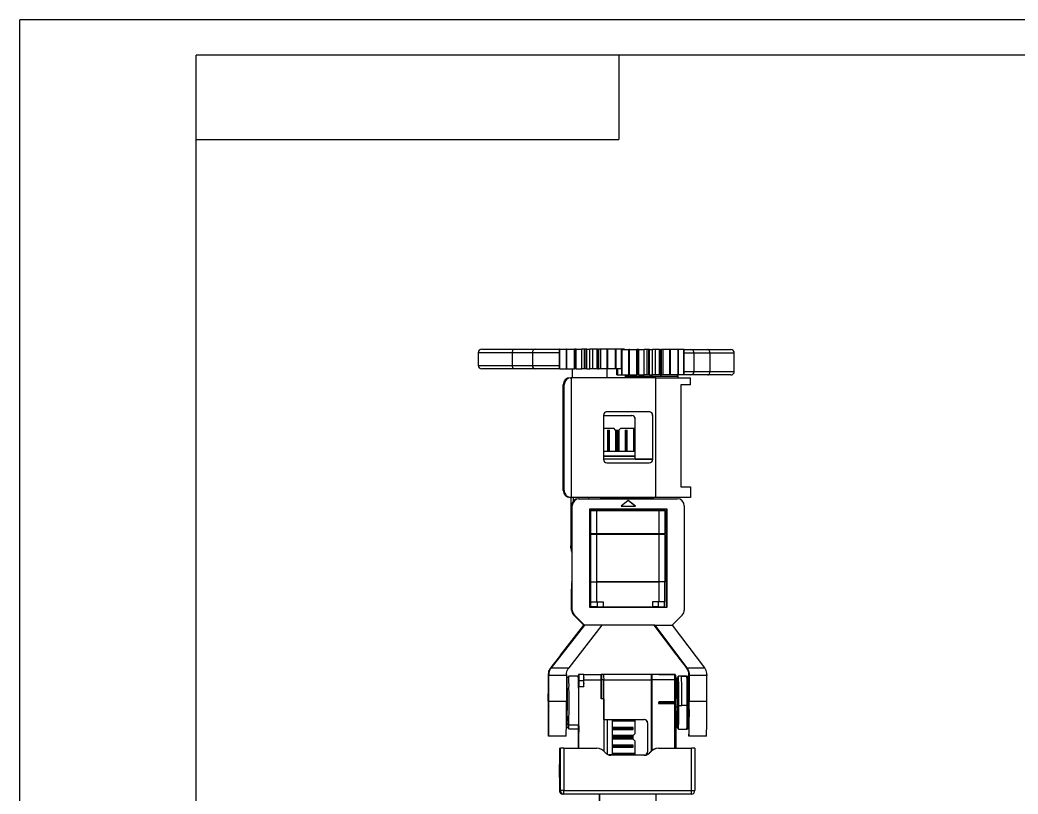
# Model space of a CAD drawing. Header units: millimetres. Extents: x 940 to 1780, y -29 to 565.
# Drawn here: x 939.9 to 1223.3, y 345.5 to 565.3 of the extents above; entities that cross this region are included whole.
import ezdxf
from ezdxf.enums import TextEntityAlignment as Align

# ---------------------------------------------------------------- set-up
doc = ezdxf.new("R2010")
doc.units = ezdxf.units.MM
for name, color, linetype in [('1轮廓实线层', 7, 'Continuous'), ('2细线层', 4, 'Continuous'), ('6文字层', 3, 'Continuous'), ('图框层', 7, 'Continuous')]:
    doc.layers.add(name, color=color, linetype=linetype)
doc.styles.add('PC_TEXTSTYLE', font='ISOCP.SHX', dxfattribs={"width": 0.707, "bigfont": 'GBCBIG.SHX'})

# ---------------------------------------------------------------- blocks, each defined once
blk = doc.blocks.new('ZwmFrameMain_图样代号')
at = {"layer": '2细线层', "linetype": 'Continuous'}
for p in [(60, 0), (0, -12)]:
    blk.add_line(p, (60, -12), dxfattribs=at)
at = {"layer": '6文字层', "style": 'PC_TEXTSTYLE', "width": 2.827942}
blk.add_attdef('图样代号', text='', height=7, rotation=180, dxfattribs=at).set_placement((58.24, -2.4), (2.35, -2.4), align=Align.FIT)
blk = doc.blocks.new('ZwmFrameMain_A3^_^无分区图框^_^landscape')
at = {"layer": '1轮廓实线层'}
for p in [(0, 0), (390, 287)]:
    blk.add_line(p, (0, 287), dxfattribs=at)
at = {"layer": '2细线层'}
for p in [(-25, -5), (395, 292)]:
    blk.add_line(p, (-25, 292), dxfattribs=at)

msp = doc.modelspace()

# ---------------------------------------------------------------- linework, layer by layer
at = {"color": 7, "linetype": 'Continuous', "lineweight": 25}
for p, q in [((1070.017, 470.835), (1070.017, 467.235)), ((1071.017, 471.835), (1080.082, 471.835)), ((1079.73, 467.235), (1079.73, 470.835)), ((1085.372, 470.835), (1079.73, 470.835)), ((1080.082, 471.835), (1086.289, 471.835)), ((1085.372, 470.835), (1085.372, 467.235)), ((1086.289, 471.835), (1093.073, 471.835)), ((1093.073, 466.235), (1093.073, 471.835)), ((1093.174, 471.835), (1093.073, 471.835)), ((1093.174, 466.235), (1093.174, 471.835)), ((1093.174, 471.835), (1095.039, 471.835)), ((1095.039, 466.235), (1095.039, 471.835)), ((1095.189, 471.835), (1095.039, 471.835)), ((1095.189, 466.235), (1095.189, 471.835)), ((1095.189, 471.835), (1097.323, 471.835)), ((1097.323, 466.235), (1097.323, 471.835)), ((1097.519, 471.835), (1097.323, 471.835)), ((1097.519, 471.835), (1097.519, 466.235)), ((1097.649, 471.835), (1097.519, 471.835)), ((1097.649, 466.235), (1097.649, 471.835)), ((1097.831, 471.835), (1097.649, 471.835)), ((1097.831, 466.235), (1097.831, 471.835)), ((1097.831, 471.835), (1099.406, 471.835)), ((1099.406, 466.235), (1099.406, 471.835)), ((1100.224, 471.835), (1099.406, 471.835)), ((1100.106, 471.835), (1100.106, 466.235)), ((1100.647, 471.835), (1100.106, 471.835)), ((1100.647, 466.235), (1100.647, 471.835)), ((1100.844, 471.835), (1100.647, 471.835)), ((1100.844, 466.235), (1100.844, 471.835)), ((1100.844, 471.835), (1101.722, 471.835)), ((1102.546, 471.835), (1101.705, 471.835)), ((1101.722, 466.235), (1101.722, 471.835)), ((1102.546, 466.235), (1102.546, 471.835)), ((1103.739, 471.835), (1102.546, 471.835)), ((1103.739, 466.235), (1103.739, 471.835)), ((1103.932, 471.835), (1103.739, 471.835)), ((1103.932, 466.235), (1103.932, 471.835)), ((1103.932, 471.835), (1104.258, 471.835)), ((1104.258, 466.235), (1104.258, 471.835)), ((1104.777, 471.835), (1104.258, 471.835)), ((1104.777, 466.235), (1104.777, 471.835)), ((1106.622, 471.835), (1104.777, 471.835)), ((1106.622, 466.235), (1106.622, 471.835)), ((1106.792, 471.835), (1106.622, 471.835)), ((1106.792, 466.235), (1106.792, 471.835)), ((1106.792, 471.835), (1106.828, 471.835)), ((1106.828, 466.235), (1106.828, 471.835)), ((1109.015, 471.835), (1106.828, 471.835)), ((1109.015, 466.235), (1109.015, 471.835)), ((1109.145, 471.835), (1109.015, 471.835)), ((1109.145, 466.235), (1109.145, 471.835)), ((1110.683, 471.835), (1109.145, 471.835)), ((1110.683, 466.235), (1110.683, 471.835)), ((1110.76, 471.835), (1110.683, 471.835)), ((1110.76, 466.235), (1110.76, 471.835)), ((1111.463, 471.835), (1110.76, 471.835)), ((1110.78, 464.515), (1110.78, 471.735)), ((1110.883, 471.735), (1110.78, 471.735)), ((1110.883, 464.515), (1110.883, 471.735)), ((1110.883, 471.735), (1112.783, 471.735)), ((1111.463, 471.735), (1111.463, 471.835)), ((1111.48, 471.835), (1111.463, 471.835)), ((1111.48, 471.735), (1111.48, 471.835)), ((1112.776, 464.515), (1112.776, 471.735)), ((1112.927, 471.735), (1112.776, 471.735)), ((1112.927, 464.515), (1112.927, 471.735)), ((1112.927, 471.735), (1115.043, 471.735)), ((1115.043, 464.515), (1115.043, 471.735)), ((1115.258, 471.735), (1115.043, 471.735)), ((1115.266, 471.735), (1115.266, 464.515)), ((1115.407, 471.735), (1115.266, 471.735)), ((1115.407, 464.515), (1115.407, 471.735)), ((1115.59, 471.735), (1115.407, 471.735)), ((1115.59, 464.515), (1115.59, 471.735)), ((1115.59, 471.735), (1117.139, 471.735)), ((1117.139, 464.515), (1117.139, 471.735)), ((1117.959, 471.735), (1117.139, 471.735)), ((1117.851, 471.735), (1117.851, 464.515)), ((1118.414, 471.735), (1117.851, 471.735)), ((1118.414, 464.515), (1118.414, 471.735)), ((1118.611, 471.735), (1118.414, 471.735)), ((1118.611, 464.515), (1118.611, 471.735)), ((1118.611, 471.735), (1119.463, 471.735)), ((1120.282, 471.735), (1119.442, 471.735)), ((1119.463, 464.515), (1119.463, 471.735)), ((1120.282, 464.515), (1120.282, 471.735)), ((1121.503, 471.735), (1120.282, 471.735)), ((1121.503, 464.515), (1121.503, 471.735)), ((1121.695, 471.735), (1121.503, 471.735)), ((1121.695, 464.515), (1121.695, 471.735)), ((1121.695, 471.735), (1122.005, 471.735)), ((1122.005, 464.515), (1122.005, 471.735)), ((1122.504, 471.735), (1122.005, 471.735)), ((1122.504, 464.515), (1122.504, 471.735)), ((1124.372, 471.735), (1122.504, 471.735)), ((1124.372, 464.515), (1124.372, 471.735)), ((1124.541, 471.735), (1124.372, 471.735)), ((1124.541, 464.515), (1124.541, 471.735)), ((1124.541, 471.735), (1124.571, 471.735)), ((1124.571, 464.515), (1124.571, 471.735)), ((1126.74, 471.735), (1124.571, 471.735)), ((1126.74, 464.515), (1126.74, 471.735)), ((1126.868, 471.735), (1126.74, 471.735)), ((1126.868, 464.515), (1126.868, 471.735)), ((1128.376, 471.735), (1126.868, 471.735)), ((1128.376, 464.515), (1128.376, 471.735)), ((1128.45, 471.735), (1128.376, 471.735)), ((1128.45, 464.515), (1128.45, 471.735)), ((1128.45, 471.735), (1130.346, 471.735)), ((1130.346, 471.735), (1135.214, 471.735)), ((1131.325, 465.515), (1131.325, 470.735)), ((1135.751, 470.735), (1131.325, 470.735)), ((1135.214, 471.735), (1141.702, 471.735)), ((1135.751, 470.735), (1135.751, 465.515)), ((1142.702, 465.515), (1142.702, 470.735)), ((1080.082, 466.235), (1071.017, 466.235)), ((1079.73, 467.235), (1085.372, 467.235)), ((1086.289, 466.235), (1080.082, 466.235)), ((1093.073, 466.235), (1086.289, 466.235)), ((1093.174, 466.235), (1093.073, 466.235)), ((1093.174, 466.235), (1095.039, 466.235)), ((1095.189, 466.235), (1095.039, 466.235)), ((1095.189, 466.235), (1097.323, 466.235)), ((1096.624, 466.235), (1096.624, 463.735)), ((1097.519, 466.235), (1097.323, 466.235)), ((1097.649, 466.235), (1097.519, 466.235)), ((1097.831, 466.235), (1097.649, 466.235)), ((1097.831, 466.235), (1099.406, 466.235)), ((1100.224, 466.235), (1099.406, 466.235)), ((1100.647, 466.235), (1100.106, 466.235)), ((1100.844, 466.235), (1100.647, 466.235)), ((1100.844, 466.235), (1101.722, 466.235)), ((1102.546, 466.235), (1101.705, 466.235)), ((1103.739, 466.235), (1102.546, 466.235)), ((1103.932, 466.235), (1103.739, 466.235)), ((1103.932, 466.235), (1104.258, 466.235)), ((1104.777, 466.235), (1104.258, 466.235)), ((1106.622, 466.235), (1104.777, 466.235)), ((1106.792, 466.235), (1106.622, 466.235)), ((1106.624, 463.735), (1106.624, 466.235)), ((1106.792, 466.235), (1106.828, 466.235)), ((1109.015, 466.235), (1106.828, 466.235)), ((1109.145, 466.235), (1109.015, 466.235)), ((1110.683, 466.235), (1109.145, 466.235)), ((1109.374, 464.515), (1109.374, 466.235)), ((1109.612, 464.515), (1109.612, 466.235)), ((1109.659, 464.515), (1109.659, 466.235)), ((1110.76, 466.235), (1110.683, 466.235)), ((1131.325, 465.515), (1135.751, 465.515)), ((1096.142, 463.735), (1096.403, 463.735)), ((1096.403, 463.735), (1096.403, 429.735)), ((1120.402, 463.735), (1096.403, 463.735)), ((1109.374, 464.515), (1109.612, 464.515)), ((1109.659, 464.515), (1109.612, 464.515)), ((1109.659, 464.515), (1110.78, 464.515)), ((1110.883, 464.515), (1110.78, 464.515)), ((1110.883, 464.515), (1112.776, 464.515)), ((1112.053, 464.515), (1111.753, 464.215)), ((1111.753, 464.215), (1111.753, 463.735)), ((1111.753, 464.215), (1111.801, 464.215)), ((1112.099, 464.515), (1111.801, 464.215)), ((1111.801, 464.215), (1120.099, 464.215)), ((1112.927, 464.515), (1112.776, 464.515)), ((1112.927, 464.515), (1115.043, 464.515)), ((1115.266, 464.515), (1115.043, 464.515)), ((1115.407, 464.515), (1115.266, 464.515)), ((1115.59, 464.515), (1115.407, 464.515)), ((1115.59, 464.515), (1117.139, 464.515)), ((1117.959, 464.515), (1117.139, 464.515)), ((1118.414, 464.515), (1117.851, 464.515)), ((1118.611, 464.515), (1118.414, 464.515)), ((1118.611, 464.515), (1119.463, 464.515)), ((1120.282, 464.515), (1119.442, 464.515)), ((1120.099, 464.215), (1126.753, 464.215)), ((1121.503, 464.515), (1120.282, 464.515)), ((1120.402, 429.735), (1120.402, 463.735)), ((1120.402, 463.735), (1130.285, 463.735)), ((1121.695, 464.515), (1121.503, 464.515)), ((1121.695, 464.515), (1122.005, 464.515)), ((1122.504, 464.515), (1122.005, 464.515)), ((1124.372, 464.515), (1122.504, 464.515)), ((1124.541, 464.515), (1124.372, 464.515)), ((1124.541, 464.515), (1124.571, 464.515)), ((1126.74, 464.515), (1124.571, 464.515)), ((1126.753, 464.215), (1126.453, 464.515)), ((1126.868, 464.515), (1126.74, 464.515)), ((1126.753, 463.735), (1126.753, 464.215)), ((1128.376, 464.515), (1126.868, 464.515)), ((1128.45, 464.515), (1128.376, 464.515)), ((1130.346, 464.515), (1128.45, 464.515)), ((1130.285, 461.735), (1130.285, 463.735)), ((1130.285, 463.735), (1130.287, 463.735)), ((1130.287, 461.735), (1130.287, 463.735)), ((1135.214, 464.515), (1130.346, 464.515)), ((1141.702, 464.515), (1135.214, 464.515)), ((1094.384, 461.735), (1094.142, 461.735)), ((1094.142, 431.735), (1094.142, 461.735)), ((1094.384, 431.735), (1094.384, 461.735)), ((1127.515, 461.735), (1127.515, 432.735)), ((1130.285, 461.735), (1127.515, 461.735)), ((1130.287, 461.735), (1130.285, 461.735)), ((1118.737, 454.01), (1106.321, 454.01)), ((1118.543, 454.035), (1106.544, 454.035)), ((1105.544, 453.035), (1105.544, 440.535)), ((1105.544, 452.96), (1113.601, 452.96)), ((1114.601, 451.96), (1114.558, 451.96)), ((1114.558, 441.56), (1114.558, 451.96)), ((1114.601, 440.56), (1114.601, 451.96)), ((1119.543, 453.035), (1119.515, 453.035)), ((1119.515, 453.035), (1119.515, 440.535)), ((1119.543, 440.535), (1119.543, 453.035)), ((1105.544, 449.36), (1108.462, 449.36)), ((1106.677, 448.86), (1106.677, 442.86)), ((1106.677, 448.86), (1106.98, 448.86)), ((1106.98, 448.86), (1106.98, 442.86)), ((1106.98, 448.86), (1107.277, 448.86)), ((1107.277, 442.86), (1107.277, 448.86)), ((1108.962, 448.86), (1108.462, 449.36)), ((1108.962, 448.86), (1108.962, 442.86)), ((1109.177, 448.86), (1109.177, 442.86)), ((1109.177, 448.86), (1109.48, 448.86)), ((1109.48, 448.86), (1109.48, 442.86)), ((1109.48, 448.86), (1109.777, 448.86)), ((1109.777, 442.86), (1109.777, 448.86)), ((1109.959, 448.86), (1110.459, 449.36)), ((1109.962, 448.86), (1109.959, 448.86)), ((1109.959, 448.86), (1109.959, 442.86)), ((1110.462, 449.36), (1109.962, 448.86)), ((1109.962, 448.86), (1109.962, 442.86)), ((1110.459, 449.36), (1110.462, 449.36)), ((1110.462, 449.36), (1114.062, 449.36)), ((1111.677, 448.86), (1111.677, 442.86)), ((1111.677, 448.86), (1111.98, 448.86)), ((1111.98, 448.86), (1111.98, 442.86)), ((1111.98, 448.86), (1112.277, 448.86)), ((1112.277, 442.86), (1112.277, 448.86)), ((1114.062, 449.36), (1114.062, 442.86)), ((1114.062, 449.36), (1114.086, 449.36)), ((1114.086, 449.36), (1114.086, 442.86)), ((1114.086, 449.36), (1114.486, 449.36)), ((1114.486, 449.36), (1114.486, 442.86)), ((1105.544, 442.86), (1114.496, 442.86)), ((1114.496, 442.86), (1114.496, 441.46)), ((1105.544, 441.46), (1114.496, 441.46)), ((1114.596, 441.46), (1105.544, 441.46)), ((1119.515, 440.56), (1105.544, 440.56)), ((1106.544, 439.535), (1118.543, 439.535)), ((1114.496, 441.56), (1114.558, 441.56)), ((1114.596, 441.56), (1114.558, 441.56)), ((1114.596, 440.56), (1114.596, 441.56)), ((1114.601, 440.56), (1119.515, 440.56)), ((1119.515, 440.535), (1119.543, 440.535)), ((1094.142, 431.735), (1094.384, 431.735)), ((1127.515, 432.735), (1130.308, 432.735)), ((1130.308, 432.735), (1130.308, 429.735)), ((1096.403, 429.735), (1096.142, 429.735)), ((1096.323, 429.735), (1096.323, 416.592)), ((1120.402, 429.735), (1096.403, 429.735)), ((1097.046, 428.729), (1097.048, 429.155)), ((1098.499, 429.355), (1098.712, 429.355)), ((1098.712, 429.355), (1126.511, 429.355)), ((1105.039, 429.735), (1104.739, 429.435)), ((1104.739, 429.435), (1104.739, 429.355)), ((1104.739, 429.435), (1104.787, 429.435)), ((1104.787, 429.435), (1113.085, 429.435)), ((1112.612, 428.855), (1110.612, 427.255)), ((1114.593, 427.255), (1112.603, 428.847)), ((1114.612, 427.255), (1112.612, 428.855)), ((1113.051, 429.735), (1113.085, 429.435)), ((1113.085, 429.435), (1119.739, 429.435)), ((1119.739, 429.435), (1119.439, 429.735)), ((1119.739, 429.355), (1119.739, 429.435)), ((1130.308, 429.735), (1120.402, 429.735)), ((1096.499, 421.205), (1096.499, 427.355)), ((1096.712, 427.355), (1096.499, 427.355)), ((1096.712, 397.733), (1096.712, 427.355)), ((1101.68, 425.93), (1101.98, 426.23)), ((1101.712, 426.455), (1123.511, 426.455)), ((1101.712, 398.455), (1101.712, 426.455)), ((1101.98, 426.23), (1101.712, 425.963)), ((1102.037, 426.23), (1101.737, 425.93)), ((1101.737, 425.93), (1101.737, 421.43)), ((1101.742, 425.93), (1102.042, 426.23)), ((1101.742, 421.43), (1101.742, 425.93)), ((1101.925, 425.93), (1101.742, 425.93)), ((1102.225, 426.23), (1101.925, 425.93)), ((1101.943, 425.93), (1101.925, 425.93)), ((1102.243, 426.23), (1101.943, 425.93)), ((1101.943, 419.43), (1101.943, 425.93)), ((1103.558, 425.93), (1101.943, 425.93)), ((1102.037, 426.23), (1102.042, 426.23)), ((1102.225, 426.23), (1102.042, 426.23)), ((1102.225, 426.23), (1102.243, 426.23)), ((1102.243, 426.23), (1103.555, 426.23)), ((1102.679, 426.23), (1102.679, 426.23)), ((1103.555, 426.23), (1103.558, 425.93)), ((1103.555, 426.23), (1105.455, 426.23)), ((1103.558, 425.93), (1103.558, 419.43)), ((1105.457, 425.93), (1103.558, 425.93)), ((1105.457, 425.93), (1105.455, 426.23)), ((1119.454, 426.23), (1105.455, 426.23)), ((1119.457, 425.93), (1105.457, 425.93)), ((1110.063, 426.455), (1110.063, 426.23)), ((1110.086, 426.455), (1110.086, 426.23)), ((1110.612, 427.255), (1114.612, 427.255)), ((1112.262, 426.455), (1112.262, 426.23)), ((1114.416, 426.455), (1114.416, 426.23)), ((1119.034, 426.455), (1119.033, 426.23)), ((1119.454, 426.23), (1119.457, 425.93)), ((1119.454, 426.23), (1121.354, 426.23)), ((1121.357, 425.93), (1119.457, 425.93)), ((1120.078, 426.23), (1120.078, 426.23)), ((1121.357, 425.93), (1121.354, 426.23)), ((1121.354, 426.23), (1122.642, 426.23)), ((1121.357, 419.43), (1121.357, 425.93)), ((1122.942, 425.93), (1121.357, 425.93)), ((1122.942, 425.93), (1122.642, 426.23)), ((1122.942, 425.93), (1122.942, 419.43)), ((1123.301, 426.455), (1123.301, 420.132)), ((1123.511, 426.455), (1123.511, 398.455)), ((1128.511, 427.355), (1128.511, 397.733)), ((1101.943, 419.43), (1101.712, 419.43)), ((1101.712, 419.397), (1101.83, 419.28)), ((1101.739, 421.23), (1101.74, 421.23)), ((1102.093, 419.28), (1101.943, 419.43)), ((1103.556, 419.28), (1103.558, 419.43)), ((1121.357, 419.43), (1103.558, 419.43)), ((1121.355, 419.28), (1121.357, 419.43)), ((1122.792, 419.28), (1122.945, 419.432)), ((1096.517, 419.205), (1096.62, 419.205)), ((1096.638, 407.705), (1096.638, 417.205)), ((1101.943, 419.23), (1101.712, 419.23)), ((1101.784, 405.78), (1101.784, 417.18)), ((1101.793, 418.18), (1101.869, 418.18)), ((1102.093, 419.28), (1101.83, 419.28)), ((1101.879, 405.78), (1101.879, 417.18)), ((1101.943, 405.78), (1101.943, 419.23)), ((1103.558, 419.23), (1101.943, 419.23)), ((1103.556, 419.28), (1102.093, 419.28)), ((1102.298, 419.23), (1102.298, 419.28)), ((1103.286, 419.23), (1103.286, 419.28)), ((1103.533, 419.23), (1103.533, 419.28)), ((1121.355, 419.28), (1103.556, 419.28)), ((1103.558, 419.23), (1103.558, 405.78)), ((1121.357, 419.23), (1103.558, 419.23)), ((1104.258, 419.23), (1104.258, 419.28)), ((1104.357, 419.23), (1104.357, 419.28)), ((1104.526, 419.23), (1104.526, 419.28)), ((1120.363, 419.23), (1120.363, 419.28)), ((1121.089, 419.23), (1121.089, 419.28)), ((1121.099, 419.28), (1121.099, 419.23)), ((1121.322, 419.23), (1121.322, 419.28)), ((1121.332, 419.28), (1121.332, 419.23)), ((1122.792, 419.28), (1121.355, 419.28)), ((1121.357, 405.78), (1121.357, 419.23)), ((1122.942, 419.23), (1121.357, 419.23)), ((1121.58, 419.23), (1121.58, 419.28)), ((1122.324, 419.23), (1122.324, 419.28)), ((1122.942, 419.23), (1122.942, 405.78)), ((1123.316, 419.205), (1123.418, 419.205)), ((1123.437, 407.705), (1123.437, 417.205)), ((1096.536, 405.705), (1096.62, 405.705)), ((1101.73, 405.78), (1101.712, 405.78)), ((1101.784, 405.78), (1101.712, 405.78)), ((1101.73, 405.78), (1101.73, 405.155)), ((1101.73, 405.78), (1101.73, 404.98)), ((1101.73, 405.78), (1101.943, 405.78)), ((1101.879, 405.78), (1101.943, 405.78)), ((1101.943, 400.03), (1101.943, 405.78)), ((1101.943, 405.78), (1103.558, 405.78)), ((1101.943, 405.78), (1103.558, 405.78)), ((1103.558, 405.78), (1103.558, 400.03)), ((1103.558, 405.78), (1121.357, 405.78)), ((1121.357, 405.78), (1103.558, 405.78)), ((1121.357, 400.03), (1121.357, 405.78)), ((1122.942, 405.78), (1121.357, 405.78)), ((1122.942, 400.03), (1122.942, 405.78)), ((1123.335, 405.705), (1123.418, 405.705)), ((1096.517, 397.733), (1096.517, 403.705)), ((1101.73, 405.155), (1101.712, 405.155)), ((1101.712, 405.122), (1101.73, 405.105)), ((1101.712, 404.98), (1101.73, 404.98)), ((1123.316, 403.705), (1123.316, 398.455)), ((1101.925, 398.68), (1101.925, 400.03)), ((1101.925, 400.03), (1101.943, 400.03)), ((1101.943, 400.03), (1103.558, 400.03)), ((1103.558, 400.03), (1105.457, 400.03)), ((1103.725, 400.03), (1103.725, 398.68)), ((1105.441, 400.03), (1105.441, 398.68)), ((1105.457, 400.03), (1105.457, 398.68)), ((1121.357, 400.03), (1119.457, 400.03)), ((1119.457, 400.03), (1119.457, 398.68)), ((1121.124, 400.03), (1121.124, 398.68)), ((1122.942, 400.03), (1121.357, 400.03)), ((1122.924, 398.68), (1122.924, 400.03)), ((1096.517, 397.733), (1096.712, 397.733)), ((1101.925, 398.68), (1101.712, 398.68)), ((1123.511, 398.455), (1101.712, 398.455)), ((1103.725, 398.68), (1101.925, 398.68)), ((1103.725, 398.68), (1105.441, 398.68)), ((1104.839, 398.68), (1104.739, 398.58)), ((1104.739, 398.58), (1104.739, 398.455)), ((1104.739, 398.58), (1108.195, 398.58)), ((1105.457, 398.68), (1105.441, 398.68)), ((1105.457, 398.68), (1119.457, 398.68)), ((1108.195, 398.58), (1119.739, 398.58)), ((1121.124, 398.68), (1119.457, 398.68)), ((1119.739, 398.58), (1119.639, 398.68)), ((1119.739, 398.455), (1119.739, 398.58)), ((1121.124, 398.68), (1122.924, 398.68)), ((1097.298, 396.319), (1097.103, 396.319)), ((1099.953, 393.469), (1097.103, 396.319)), ((1097.298, 396.319), (1100.148, 393.469)), ((1125.076, 393.469), (1127.925, 396.319)), ((1100.137, 393.455), (1090.743, 381.345)), ((1093.31, 384.906), (1099.942, 393.455)), ((1105.112, 393.455), (1095.741, 381.345)), ((1099.942, 393.455), (1099.953, 393.469)), ((1100.148, 393.469), (1099.953, 393.469)), ((1100.148, 393.469), (1100.137, 393.455)), ((1105.112, 393.455), (1100.137, 393.455)), ((1120.111, 393.455), (1105.112, 393.455)), ((1126.361, 384.906), (1119.916, 393.455)), ((1120.111, 393.455), (1125.087, 393.455)), ((1120.111, 393.455), (1129.24, 381.345)), ((1125.087, 393.455), (1125.076, 393.469)), ((1125.087, 393.455), (1134.238, 381.345)), ((1090.493, 381.262), (1090.679, 381.262)), ((1090.743, 381.345), (1095.741, 381.345)), ((1129.118, 381.261), (1129.303, 381.261)), ((1129.24, 381.345), (1134.238, 381.345)), ((1090.053, 379.438), (1089.867, 379.438)), ((1090.053, 379.438), (1090.053, 379.147)), ((1095.052, 379.147), (1090.053, 379.147)), ((1090.053, 371.905), (1090.053, 379.147)), ((1095.053, 379.44), (1095.052, 379.147)), ((1095.052, 379.147), (1095.052, 371.905)), ((1095.707, 378.965), (1095.207, 378.465)), ((1098.407, 378.965), (1095.707, 378.965)), ((1098.508, 378.865), (1098.408, 378.965)), ((1098.442, 379.485), (1098.442, 378.93)), ((1098.572, 379.485), (1098.442, 379.485)), ((1098.572, 379.485), (1098.572, 377.685)), ((1099.922, 379.485), (1098.572, 379.485)), ((1099.922, 377.685), (1098.572, 377.685)), ((1099.922, 379.485), (1099.922, 377.685)), ((1099.94, 379.485), (1099.922, 379.485)), ((1099.94, 379.485), (1104.89, 379.485)), ((1099.955, 375.985), (1099.955, 377.885)), ((1099.955, 377.885), (1104.905, 377.885)), ((1104.902, 379.487), (1104.891, 379.477)), ((1105.065, 379.485), (1104.899, 379.485)), ((1104.903, 372.485), (1104.903, 377.885)), ((1104.905, 377.885), (1104.905, 372.485)), ((1105.69, 379.485), (1105.065, 379.485)), ((1105.08, 372.485), (1105.08, 377.885)), ((1105.705, 377.885), (1105.08, 377.885)), ((1105.69, 379.485), (1105.524, 379.485)), ((1119.139, 379.485), (1105.69, 379.485)), ((1105.705, 372.485), (1105.705, 377.885)), ((1105.705, 366.685), (1105.705, 377.885)), ((1105.705, 377.885), (1119.154, 377.885)), ((1119.176, 379.487), (1119.142, 379.453)), ((1119.189, 379.335), (1119.145, 379.335)), ((1119.151, 378.885), (1119.171, 378.885)), ((1119.154, 378.132), (1119.196, 378.132)), ((1119.154, 357.738), (1119.154, 377.885)), ((1119.154, 377.885), (1119.198, 377.885)), ((1119.154, 376.904), (1119.198, 376.904)), ((1119.171, 378.885), (1119.184, 378.885)), ((1119.339, 379.485), (1119.174, 379.485)), ((1119.189, 379.335), (1119.339, 379.485)), ((1119.198, 377.385), (1119.198, 357.776)), ((1119.203, 377.885), (1119.354, 377.885)), ((1119.203, 357.78), (1119.203, 377.885)), ((1125.839, 379.485), (1119.339, 379.485)), ((1119.354, 357.899), (1119.354, 377.885)), ((1125.854, 377.885), (1119.354, 377.885)), ((1121.304, 379.485), (1125.754, 379.485)), ((1126.139, 379.185), (1125.836, 379.487)), ((1125.854, 371.675), (1125.854, 377.885)), ((1125.854, 377.885), (1126.151, 377.885)), ((1126.151, 371.675), (1126.151, 377.885)), ((1126.86, 378.935), (1126.56, 378.635)), ((1129.261, 378.935), (1126.861, 378.935)), ((1129.268, 378.895), (1127.728, 378.895)), ((1129.261, 378.935), (1129.268, 378.895)), ((1129.562, 378.635), (1129.262, 378.935)), ((1129.568, 378.596), (1129.268, 378.895)), ((1129.562, 378.635), (1129.568, 378.596)), ((1129.911, 379.44), (1129.726, 379.44)), ((1129.911, 379.44), (1129.911, 379.147)), ((1134.911, 379.147), (1129.911, 379.147)), ((1129.911, 379.147), (1129.911, 371.905)), ((1134.911, 379.438), (1134.911, 379.147)), ((1134.911, 371.905), (1134.911, 379.147)), ((1095.262, 375.294), (1095.766, 375.567)), ((1098.588, 375.985), (1098.605, 375.985)), ((1098.605, 358.485), (1098.605, 375.985)), ((1098.605, 375.985), (1099.955, 375.985)), ((1089.858, 371.905), (1089.858, 373.914)), ((1090.053, 371.905), (1095.052, 371.905)), ((1105.08, 372.485), (1104.905, 372.485)), ((1105.705, 372.485), (1104.905, 372.485)), ((1105.705, 372.485), (1105.08, 372.485)), ((1105.705, 372.485), (1105.705, 357.7)), ((1121.154, 371.475), (1121.154, 371.375)), ((1121.154, 371.475), (1121.154, 371.375)), ((1121.154, 371.475), (1121.352, 371.475)), ((1121.154, 371.375), (1121.352, 371.375)), ((1125.769, 371.475), (1121.352, 371.475)), ((1121.352, 371.475), (1121.352, 371.375)), ((1121.352, 371.375), (1125.769, 371.375)), ((1125.854, 371.675), (1121.354, 371.675)), ((1125.95, 371.475), (1125.769, 371.475)), ((1125.769, 371.475), (1125.769, 371.375)), ((1125.769, 371.375), (1125.95, 371.375)), ((1126.151, 371.675), (1125.854, 371.675)), ((1125.95, 371.475), (1125.95, 371.375)), ((1126.107, 371.475), (1126.107, 371.375)), ((1126.151, 372.975), (1126.577, 372.975)), ((1126.581, 372.685), (1126.151, 372.685)), ((1126.547, 372.975), (1126.552, 373.718)), ((1126.552, 373.718), (1126.575, 373.459)), ((1126.575, 373.459), (1126.577, 372.959)), ((1126.581, 371.896), (1126.584, 371.176)), ((1129.716, 373.914), (1129.716, 371.905)), ((1129.911, 371.905), (1134.911, 371.905)), ((1121.354, 371.175), (1125.854, 371.175)), ((1125.854, 358.485), (1125.854, 371.175)), ((1125.854, 371.175), (1126.151, 371.175)), ((1126.151, 358.485), (1126.151, 371.175)), ((1126.581, 370.185), (1126.151, 370.185)), ((1126.561, 368.935), (1126.151, 368.935)), ((1126.584, 371.176), (1126.581, 370.733)), ((1126.628, 370.69), (1126.93, 370.659)), ((1126.93, 370.659), (1127.79, 370.659)), ((1129.33, 370.659), (1127.79, 370.659)), ((1095.243, 365.605), (1095.745, 365.186)), ((1105.705, 366.685), (1117.104, 366.685)), ((1106.599, 366.685), (1106.599, 356.803)), ((1107.999, 366.585), (1106.599, 366.585)), ((1106.599, 366.585), (1106.599, 356.803)), ((1106.653, 366.685), (1106.653, 366.585)), ((1106.662, 366.685), (1106.662, 366.585)), ((1107.999, 366.585), (1107.999, 356.585)), ((1114.489, 366.585), (1107.999, 366.585)), ((1114.489, 366.185), (1107.999, 366.185)), ((1114.465, 366.185), (1114.465, 362.585)), ((1114.489, 366.585), (1114.489, 366.185)), ((1118.061, 365.685), (1118.104, 365.685)), ((1118.061, 365.685), (1118.061, 357.485)), ((1118.104, 365.685), (1118.104, 357.485)), ((1095.207, 364.465), (1095.707, 363.965)), ((1095.707, 363.965), (1098.407, 363.965)), ((1095.745, 365.186), (1098.445, 365.186)), ((1098.408, 363.965), (1098.508, 364.065)), ((1098.41, 363.967), (1098.41, 358.485)), ((1113.98, 364.385), (1107.999, 364.385)), ((1107.999, 363.785), (1113.98, 363.785)), ((1126.56, 364.235), (1126.86, 363.935)), ((1126.861, 363.935), (1129.261, 363.935)), ((1129.262, 363.935), (1129.562, 364.235)), ((1089.96, 361.905), (1089.95, 361.905)), ((1094.96, 361.905), (1089.96, 361.905)), ((1113.965, 362.085), (1107.999, 362.085)), ((1113.98, 361.885), (1107.999, 361.885)), ((1107.999, 361.285), (1113.98, 361.285)), ((1113.965, 361.085), (1107.999, 361.085)), ((1113.965, 362.085), (1114.465, 362.585)), ((1114.465, 360.585), (1113.965, 361.085)), ((1114.465, 360.585), (1114.465, 356.985)), ((1129.818, 361.905), (1129.809, 361.905)), ((1134.818, 361.905), (1129.818, 361.905)), ((1093.042, 358.485), (1093.042, 346.485)), ((1093.042, 358.485), (1093.323, 358.485)), ((1093.323, 346.485), (1093.323, 358.485)), ((1094.332, 358.485), (1093.323, 358.485)), ((1094.332, 358.485), (1094.332, 346.485)), ((1094.332, 358.485), (1103.682, 358.485)), ((1113.98, 359.385), (1107.999, 359.385)), ((1107.999, 358.785), (1113.98, 358.785)), ((1118.104, 357.485), (1118.061, 357.485)), ((1118.781, 357.285), (1118.735, 357.285)), ((1121.134, 358.485), (1121.181, 358.485)), ((1121.181, 358.485), (1130.53, 358.485)), ((1130.53, 346.485), (1130.53, 358.485)), ((1131.521, 358.485), (1130.53, 358.485)), ((1131.521, 358.485), (1131.521, 346.485)), ((1107.999, 356.585), (1107.057, 356.585)), ((1117.181, 356.485), (1107.681, 356.485)), ((1114.489, 356.985), (1107.999, 356.985)), ((1114.489, 356.585), (1107.999, 356.585)), ((1114.489, 356.985), (1114.489, 356.585)), ((1093.042, 346.485), (1093.323, 346.485)), ((1094.332, 346.485), (1093.323, 346.485)), ((1094.332, 346.485), (1130.53, 346.485)), ((1130.53, 346.485), (1131.521, 346.485)), ((1094.323, 345.485), (1094.042, 345.485)), ((1130.521, 345.485), (1094.323, 345.485)), ((1104.309, 345.485), (1104.309, 340.485)), ((1104.407, 345.485), (1104.467, 341.732)), ((1120.406, 345.485), (1120.466, 341.732))]:
    msp.add_line(p, q, dxfattribs=at)
at = {"color": 8, "linetype": 'Continuous', "lineweight": 25}
for p, q in [((1079.73, 470.835), (1070.017, 470.835)), ((1093.073, 470.835), (1085.372, 470.835)), ((1131.325, 470.735), (1128.45, 470.735)), ((1142.702, 470.735), (1135.751, 470.735)), ((1070.017, 467.235), (1079.73, 467.235)), ((1085.372, 467.235), (1093.073, 467.235)), ((1128.45, 465.515), (1131.325, 465.515)), ((1135.751, 465.515), (1142.702, 465.515)), ((1111.801, 464.215), (1111.801, 463.735)), ((1120.099, 464.215), (1120.099, 463.735)), ((1097.048, 429.155), (1097.078, 429.735)), ((1101.292, 429.735), (1101.272, 429.355)), ((1104.787, 429.435), (1104.787, 429.355)), ((1113.085, 429.435), (1113.085, 429.355)), ((1115.107, 426.23), (1115.119, 426.455)), ((1101.737, 421.43), (1101.742, 421.43)), ((1096.335, 415.629), (1096.632, 418.684)), ((1101.879, 417.18), (1101.784, 417.18)), ((1102.525, 419.23), (1102.525, 419.28)), ((1105.502, 419.23), (1105.502, 419.28)), ((1119.401, 419.23), (1119.401, 419.28)), ((1101.73, 405.105), (1101.712, 405.122)), ((1108.249, 398.68), (1108.195, 398.58)), ((1108.195, 398.455), (1108.195, 398.58)), ((1104.891, 379.477), (1104.899, 379.485)), ((1104.896, 379.317), (1105.065, 379.485)), ((1104.905, 377.885), (1105.08, 377.885)), ((1119.154, 377.385), (1119.198, 377.385)), ((1095.173, 375.632), (1095.186, 375.632)), ((1095.246, 375.143), (1095.254, 375.143)), ((1098.565, 375.512), (1098.466, 375.567)), ((1119.154, 375.935), (1119.198, 375.935)), ((1126.548, 376.54), (1126.533, 376.54)), ((1125.95, 371.475), (1126.107, 371.475)), ((1126.608, 372.881), (1126.607, 372.881)), ((1095.161, 369.126), (1095.169, 369.126)), ((1095.19, 370.207), (1095.225, 370.223)), ((1126.515, 368.397), (1126.514, 368.397)), ((1095.229, 366.423), (1095.242, 366.423)), ((1126.589, 366.496), (1126.574, 366.496)), ((1098.545, 365.27), (1098.445, 365.186)), ((1113.983, 364.085), (1107.999, 364.085)), ((1113.983, 361.585), (1107.999, 361.585)), ((1113.983, 359.085), (1107.999, 359.085))]:
    msp.add_line(p, q, dxfattribs=at)
at = {"color": 7, "linetype": 'Continuous', "lineweight": 25, "flags": 128}
for points in [[(1079.73, 470.835), (1079.737, 471.03), (1079.757, 471.218), (1079.789, 471.39), (1079.833, 471.542), (1079.886, 471.666), (1079.947, 471.759), (1080.014, 471.816), (1080.082, 471.835)], [(1135.751, 470.735), (1135.74, 470.93), (1135.71, 471.118), (1135.66, 471.29), (1135.593, 471.442), (1135.512, 471.566), (1135.419, 471.659), (1135.319, 471.716), (1135.214, 471.735)], [(1080.082, 466.235), (1080.014, 466.254), (1079.947, 466.311), (1079.886, 466.403), (1079.833, 466.528), (1079.789, 466.679), (1079.757, 466.852), (1079.737, 467.04), (1079.73, 467.235)], [(1135.214, 464.515), (1135.319, 464.534), (1135.419, 464.591), (1135.512, 464.683), (1135.593, 464.808), (1135.66, 464.959), (1135.71, 465.132), (1135.74, 465.32), (1135.751, 465.515)], [(1096.323, 416.592), (1096.323, 416.364), (1096.324, 416.148), (1096.325, 415.955), (1096.327, 415.796), (1096.328, 415.679), (1096.33, 415.61), (1096.333, 415.593), (1096.335, 415.629)], [(1089.867, 379.438), (1089.865, 378.775), (1089.863, 378.101), (1089.861, 377.417), (1089.86, 376.726), (1089.859, 376.028), (1089.858, 375.326), (1089.858, 374.621), (1089.858, 373.914)], [(1090, 376.039), (1089.999, 376.728), (1089.995, 377.312), (1089.989, 377.702), (1089.983, 377.839), (1089.977, 377.702), (1089.971, 377.312), (1089.968, 376.728), (1089.966, 376.039), (1089.968, 375.351), (1089.971, 374.767), (1089.977, 374.376), (1089.983, 374.239), (1089.989, 374.376), (1089.995, 374.767), (1089.999, 375.351), (1090, 376.039)], [(1095.172, 377.325), (1095.161, 376.326), (1095.152, 375.084), (1095.146, 373.66), (1095.143, 372.125), (1095.143, 370.558), (1095.146, 369.036), (1095.153, 367.636), (1095.162, 366.428), (1095.174, 365.473), (1095.187, 364.818), (1095.201, 364.496), (1095.216, 364.524), (1095.23, 364.9), (1095.243, 365.605)], [(1095.262, 375.294), (1095.254, 376.363), (1095.244, 377.245), (1095.233, 377.904), (1095.221, 378.316), (1095.208, 378.465), (1095.195, 378.344), (1095.183, 377.959), (1095.172, 377.325)], [(1126.628, 370.69), (1126.627, 372.302), (1126.624, 373.871), (1126.617, 375.317), (1126.608, 376.569), (1126.596, 377.564), (1126.583, 378.251), (1126.568, 378.596), (1126.553, 378.583), (1126.538, 378.21), (1126.525, 377.499), (1126.513, 376.483), (1126.504, 375.214), (1126.498, 373.755), (1126.496, 372.975)], [(1126.533, 376.54), (1126.534, 376.838), (1126.536, 377.078), (1126.538, 377.224), (1126.541, 377.253), (1126.544, 377.161), (1126.546, 376.961), (1126.547, 376.685), (1126.548, 376.374)], [(1129.726, 379.44), (1129.723, 378.777), (1129.721, 378.102), (1129.72, 377.418), (1129.718, 376.727), (1129.717, 376.029), (1129.716, 375.327), (1129.716, 374.621), (1129.716, 373.914)], [(1129.832, 376.039), (1129.832, 375.638), (1129.834, 375.297), (1129.838, 375.069), (1129.841, 374.989), (1129.845, 375.069), (1129.848, 375.297), (1129.85, 375.638), (1129.851, 376.039), (1129.85, 376.441), (1129.848, 376.782), (1129.845, 377.009), (1129.841, 377.089), (1129.838, 377.009), (1129.834, 376.782), (1129.832, 376.441), (1129.832, 376.039)], [(1089.929, 374.443), (1089.928, 375.132), (1089.924, 375.716), (1089.919, 376.106), (1089.912, 376.243), (1089.906, 376.106), (1089.901, 375.716), (1089.897, 375.132), (1089.896, 374.443), (1089.897, 373.754), (1089.901, 373.17), (1089.906, 372.78), (1089.912, 372.643), (1089.919, 372.78), (1089.924, 373.17), (1089.928, 373.754), (1089.929, 374.443)], [(1095.186, 376.507), (1095.184, 376.73), (1095.181, 376.852), (1095.178, 376.856), (1095.175, 376.739), (1095.173, 376.521), (1095.172, 376.234), (1095.172, 375.921), (1095.173, 375.632)], [(1095.173, 375.632), (1095.175, 375.409), (1095.178, 375.286), (1095.181, 375.283), (1095.184, 375.4), (1095.186, 375.618), (1095.187, 375.905), (1095.187, 376.217), (1095.186, 376.507)], [(1095.243, 365.605), (1095.253, 366.464), (1095.261, 367.516), (1095.267, 368.719), (1095.271, 370.028), (1095.272, 371.393), (1095.271, 372.76), (1095.268, 374.077), (1095.262, 375.294)], [(1095.246, 375.143), (1095.244, 374.924), (1095.243, 374.637), (1095.243, 374.325), (1095.244, 374.036), (1095.246, 373.813), (1095.249, 373.69), (1095.252, 373.687), (1095.254, 373.803)], [(1095.254, 373.803), (1095.256, 374.022), (1095.257, 374.309), (1095.257, 374.621), (1095.256, 374.911), (1095.254, 375.134), (1095.252, 375.256), (1095.249, 375.259), (1095.246, 375.143)], [(1095.745, 365.186), (1095.756, 366.107), (1095.765, 367.234), (1095.771, 368.523), (1095.776, 369.926), (1095.777, 371.387), (1095.776, 372.852), (1095.772, 374.263), (1095.766, 375.567)], [(1098.466, 375.567), (1098.472, 374.263), (1098.476, 372.852), (1098.477, 371.387), (1098.475, 369.926), (1098.471, 368.523), (1098.465, 367.234), (1098.456, 366.107), (1098.445, 365.186)], [(1126.548, 376.374), (1126.547, 376.076), (1126.545, 375.836), (1126.542, 375.69), (1126.539, 375.661), (1126.537, 375.754), (1126.534, 375.953), (1126.533, 376.229), (1126.533, 376.54)], [(1129.761, 374.443), (1129.762, 374.041), (1129.764, 373.701), (1129.767, 373.473), (1129.771, 373.393), (1129.774, 373.473), (1129.778, 373.701), (1129.78, 374.041), (1129.78, 374.443), (1129.78, 374.845), (1129.778, 375.186), (1129.774, 375.413), (1129.771, 375.493), (1129.767, 375.413), (1129.764, 375.186), (1129.762, 374.845), (1129.761, 374.443)], [(1095.19, 370.207), (1095.186, 371.04), (1095.186, 371.937), (1095.19, 372.762), (1095.196, 373.39), (1095.203, 373.725), (1095.212, 373.716), (1095.219, 373.364), (1095.225, 372.723)], [(1095.225, 372.723), (1095.228, 371.89), (1095.228, 370.993), (1095.225, 370.167), (1095.219, 369.539), (1095.211, 369.205), (1095.203, 369.214), (1095.195, 369.566), (1095.19, 370.207)], [(1129.797, 371.435), (1129.798, 372.105), (1129.802, 372.672), (1129.807, 373.052), (1129.813, 373.185), (1129.82, 373.052), (1129.825, 372.672), (1129.828, 372.105), (1129.83, 371.435), (1129.828, 370.765), (1129.825, 370.197), (1129.82, 369.818), (1129.813, 369.685), (1129.807, 369.818), (1129.802, 370.197), (1129.798, 370.765), (1129.797, 371.435)], [(1089.944, 366.83), (1089.943, 367.519), (1089.939, 368.103), (1089.934, 368.493), (1089.927, 368.63), (1089.921, 368.493), (1089.915, 368.103), (1089.912, 367.519), (1089.91, 366.83), (1089.912, 366.142), (1089.915, 365.558), (1089.921, 365.168), (1089.927, 365.03), (1089.934, 365.168), (1089.939, 365.558), (1089.943, 366.142), (1089.944, 366.83)], [(1090.015, 368.427), (1090.013, 369.116), (1090.01, 369.7), (1090.004, 370.09), (1089.998, 370.227), (1089.992, 370.09), (1089.986, 369.7), (1089.982, 369.116), (1089.981, 368.427), (1089.982, 367.738), (1089.986, 367.154), (1089.992, 366.764), (1089.998, 366.627), (1090.004, 366.764), (1090.01, 367.154), (1090.013, 367.738), (1090.015, 368.427)], [(1095.161, 369.126), (1095.158, 368.908), (1095.157, 368.621), (1095.157, 368.309), (1095.158, 368.019), (1095.16, 367.796), (1095.163, 367.674), (1095.166, 367.671), (1095.169, 367.787)], [(1095.169, 367.787), (1095.171, 368.005), (1095.172, 368.293), (1095.172, 368.605), (1095.171, 368.894), (1095.169, 369.117), (1095.166, 369.24), (1095.163, 369.243), (1095.161, 369.126)], [(1126.498, 368.935), (1126.505, 367.553), (1126.514, 366.301), (1126.526, 365.306), (1126.539, 364.619), (1126.554, 364.274), (1126.569, 364.287), (1126.584, 364.659), (1126.597, 365.371), (1126.609, 366.387), (1126.618, 367.656), (1126.624, 369.115), (1126.628, 370.69)], [(1129.846, 368.427), (1129.847, 368.025), (1129.849, 367.684), (1129.852, 367.457), (1129.856, 367.377), (1129.86, 367.457), (1129.863, 367.684), (1129.865, 368.025), (1129.866, 368.427), (1129.865, 368.829), (1129.863, 369.169), (1129.86, 369.397), (1129.856, 369.477), (1129.852, 369.397), (1129.849, 369.169), (1129.847, 368.829), (1129.846, 368.427)], [(1095.242, 367.298), (1095.24, 367.521), (1095.237, 367.643), (1095.234, 367.647), (1095.231, 367.53), (1095.229, 367.312), (1095.228, 367.025), (1095.228, 366.713), (1095.229, 366.423)], [(1095.229, 366.423), (1095.231, 366.2), (1095.234, 366.078), (1095.237, 366.074), (1095.239, 366.191), (1095.241, 366.409), (1095.243, 366.696), (1095.243, 367.008), (1095.242, 367.298)], [(1126.574, 366.496), (1126.575, 366.794), (1126.577, 367.034), (1126.58, 367.18), (1126.583, 367.208), (1126.585, 367.116), (1126.588, 366.917), (1126.589, 366.641), (1126.589, 366.33)], [(1126.589, 366.33), (1126.588, 366.032), (1126.587, 365.792), (1126.584, 365.646), (1126.581, 365.617), (1126.578, 365.709), (1126.576, 365.909), (1126.575, 366.185), (1126.574, 366.496)], [(1129.776, 366.83), (1129.776, 366.429), (1129.779, 366.088), (1129.782, 365.86), (1129.785, 365.78), (1129.789, 365.86), (1129.792, 366.088), (1129.794, 366.429), (1129.795, 366.83), (1129.794, 367.232), (1129.792, 367.573), (1129.789, 367.801), (1129.785, 367.88), (1129.782, 367.801), (1129.779, 367.573), (1129.776, 367.232), (1129.776, 366.83)], [(1093.127, 353.985), (1093.134, 353.833), (1093.14, 353.399), (1093.144, 352.75), (1093.145, 351.985), (1093.144, 351.22), (1093.14, 350.571), (1093.134, 350.137), (1093.127, 349.985), (1093.12, 350.137), (1093.114, 350.571), (1093.11, 351.22), (1093.108, 351.985), (1093.11, 352.75), (1093.114, 353.399), (1093.12, 353.833), (1093.127, 353.985)], [(1093.238, 353.985), (1093.245, 353.833), (1093.251, 353.399), (1093.255, 352.75), (1093.257, 351.985), (1093.255, 351.22), (1093.251, 350.571), (1093.245, 350.137), (1093.238, 349.985), (1093.231, 350.137), (1093.225, 350.571), (1093.221, 351.22), (1093.22, 351.985), (1093.221, 352.75), (1093.225, 353.399), (1093.231, 353.833), (1093.238, 353.985)]]:
    msp.add_lwpolyline(points, dxfattribs=at)
at = {"color": 7, "linetype": 'Continuous', "lineweight": 25}
for centre, radius, start, end in [((1071.017, 470.835), 1, 90, 180), ((1086.332, 470.875), 0.961, 92.59556, 182.37931), ((1130.336, 470.745), 0.99, 359.40108, 89.38829), ((1141.702, 470.735), 1, 0, 90), ((1071.017, 467.235), 1, 180, 270), ((1086.332, 467.195), 0.961, 177.62069, 267.40444), ((1130.336, 465.505), 0.99, 270.61171, 0.59892), ((1141.702, 465.515), 1, 270, 0), ((1096.142, 461.735), 2, 90.00124, 180.00124), ((1106.544, 453.035), 1, 90.00124, 180.00124), ((1118.515, 453.035), 1, 359.99876, 89.99876), ((1118.543, 453.035), 1, 359.99876, 89.99876), ((1113.558, 451.96), 1, 359.99876, 89.99876), ((1113.601, 451.96), 1, 359.99876, 89.99876), ((1106.544, 440.535), 1, 179.99876, 269.99876), ((1118.515, 440.535), 1, 270.00124, 0.00124), ((1118.543, 440.535), 1, 270.00124, 0.00124), ((1096.142, 431.735), 2, 179.99876, 269.99876), ((1098.499, 427.355), 2, 90.00124, 180.00124), ((1098.712, 427.355), 2, 90.00124, 180.00124), ((1126.511, 427.355), 2, 359.99876, 89.99876), ((1150.323, 420.705), 53.827, 179.46782, 181.59692), ((1107.12, 421.38), 5.382, 179.46778, 181.59704), ((1096.36, 421.38), 5.382, 358.40296, 0.53222), ((1141.517, 419.977), 18.217, 179.5106, 182.42757), ((1042.813, 417.705), 53.827, 359.46782, 1.59692), ((1128.694, 417.43), 26.911, 178.40296, 180.53222), ((1074.968, 417.43), 26.911, 359.46778, 1.59704), ((1069.612, 417.705), 53.827, 359.46782, 1.59692), ((1150.342, 404.205), 53.827, 178.40308, 180.53218), ((1042.813, 407.205), 53.827, 358.40308, 0.53218), ((1177.141, 404.205), 53.827, 178.40308, 180.53218), ((1069.612, 407.205), 53.827, 358.40308, 0.53218), ((1098.517, 397.733), 2, 179.99979, 224.99846), ((1098.713, 397.733), 2, 179.99979, 224.99846), ((1126.511, 397.733), 2, 315.00154, 0.00021), ((1040.252, 376.313), 55.519, 359.22978, 2.73753), ((1042.953, 376.313), 55.518, 359.22976, 2.73755), ((1144.323, 377.26), 45.753, 179.46782, 181.59692), ((1145.673, 377.26), 45.753, 179.46782, 181.59692), ((1138.908, 377.685), 38.98, 178.677, 181.323), ((1060.968, 377.685), 38.98, 358.677, 1.323), ((1056.894, 378.285), 43.063, 359.46784, 1.59689), ((1061.845, 378.285), 43.062, 359.46782, 1.59692), ((1062.645, 378.285), 43.062, 359.46782, 1.59692), ((1076.094, 378.285), 43.062, 359.46782, 1.59692), ((1078.83, 377.76), 40.37, 359.46782, 1.59692), ((1080.178, 378.247), 39.026, 359.46782, 1.59692), ((1091.163, 378.21), 34.989, 359.46782, 1.59692), ((917.264, 373.024), 209.68, 359.35352, 1.61518), ((844.905, 372.644), 282.893, 359.59792, 1.26611), ((846.445, 372.644), 282.893, 359.59792, 1.26611), ((821.166, 371.551), 308.483, 358.64107, 1.30864), ((1160.323, 373.645), 33.725, 178.59265, 181.29655), ((1092.892, 373.71), 33.725, 358.59265, 1.29655), ((1358.981, 369.405), 269.135, 179.46782, 181.59692), ((820.929, 369.405), 269.135, 358.40308, 0.53218), ((825.929, 369.405), 269.135, 358.40308, 0.53218), ((1121.354, 371.475), 0.2, 90.00124, 180.00124), ((1121.354, 371.375), 0.2, 179.99876, 269.99876), ((1126.734, 371.525), 5.383, 178.40308, 180.53218), ((1126.734, 371.325), 5.383, 179.46782, 181.59692), ((1398.839, 369.405), 269.135, 179.46782, 181.59692), ((860.787, 369.405), 269.135, 358.40308, 0.53218), ((865.787, 369.405), 269.135, 358.40308, 0.53218), ((1143.762, 368.867), 17.255, 179.77432, 181.56076), ((1115.289, 368.829), 11.233, 357.79637, 0.54082), ((995.582, 368.663), 131.364, 357.93733, 0.8703), ((965.446, 368.97), 163.893, 358.23948, 0.59022), ((1117.061, 365.685), 1, 359.99876, 89.99876), ((1117.104, 365.685), 1, 359.99876, 89.99876), ((1084.586, 364.929), 11.162, 355.04489, 1.3181), ((1086.687, 364.942), 11.761, 355.23469, 1.18996), ((1126.657, 363.8), 28.215, 179.59353, 181.45293), ((1065.509, 363.846), 32.952, 358.67582, 0.29699), ((1137.533, 363.985), 38.98, 178.677, 181.323), ((1059.593, 363.985), 38.98, 358.677, 1.323), ((1105.909, 364.16), 8.074, 359.46782, 1.59692), ((1105.909, 364.01), 8.074, 358.40308, 0.53218), ((1105.909, 361.66), 8.074, 359.46782, 1.59692), ((1105.909, 361.51), 8.074, 358.40308, 0.53218), ((1103.682, 355.485), 3, 36.86826, 89.99966), ((1107.681, 358.485), 2, 216.86826, 269.99966), ((1105.909, 359.16), 8.074, 359.46782, 1.59692), ((1105.909, 359.01), 8.074, 358.40308, 0.53218), ((1117.061, 357.485), 1, 270.00124, 0.00124), ((1117.104, 357.485), 1, 270.00124, 0.00124), ((1117.135, 358.485), 2, 270.00034, 323.13174), ((1117.181, 358.485), 2, 270.00034, 323.13174), ((1121.134, 355.485), 3, 90.00034, 143.13174), ((1121.181, 355.485), 3, 90.00034, 143.13174), ((1094.042, 346.485), 1, 179.99876, 269.99876), ((1094.323, 346.485), 1, 179.99876, 269.99876), ((1067.42, 346.235), 26.914, 358.40308, 0.53218), ((1103.618, 346.235), 26.914, 358.40308, 0.53218), ((1130.521, 346.485), 1, 270.00124, 0.00124)]:
    msp.add_arc(centre, radius, start, end, dxfattribs=at)
for centre, major_axis, ratio, start_param, end_param in [((1096.384, 461.735), (1.421, 1.421), 0.990751, 0.7807522, 2.3515485), ((1096.384, 431.735), (-1.421, 1.421), 0.990751, 0.7900441, 2.3608405), ((1101.048, 429.155), (3.999, -0.115), 0.8984909, 3.1735471, 3.2837938), ((1115.047, 429.155), (3.999, -0.115), 0.8984909, 5.3646782, 5.4654305), ((1118.42, 395.615), (-2, 2.618), 0.0044824, 2.5375747, 3.738763), ((1084.988, 373.914), (11.486, 15), 0.0058575, 0.7528633, 1.0633256), ((1134.851, 373.914), (-11.458, 15), 0.0058681, 0.7438957, 1.0544226), ((1089.079, 379.147), (2.297, 3), 0.0058575, 0.7528633, 0.7926628), ((1094.081, 379.147), (2.292, 3), 0.0058681, 0.7528604, 0.7930565), ((1130.938, 379.147), (-2.292, 3), 0.0058681, 0.7438957, 0.7840918), ((1135.94, 379.147), (-2.297, 3), 0.0058575, 0.7438928, 0.7836923)]:
    msp.add_ellipse(centre, major_axis=major_axis, ratio=ratio, start_param=start_param, end_param=end_param, dxfattribs=at)
for points, knots in [([(1103.558, 419.43), (1103.348, 419.43), (1102.928, 419.43), (1102.396, 419.43), (1102.021, 419.43), (1101.969, 419.43), (1101.943, 419.43)], [0, 0, 0, 0, 0.2499981, 0.4999974, 0.7499981, 1, 1, 1, 1]), ([(1122.942, 419.43), (1122.92, 419.43), (1122.876, 419.43), (1122.511, 419.43), (1121.985, 419.43), (1121.566, 419.43), (1121.357, 419.43)], [0, 0, 0, 0, 0.2499981, 0.4999974, 0.7499981, 1, 1, 1, 1]), ([(1096.323, 416.592), (1096.323, 416.496), (1096.323, 416.264), (1096.325, 415.921), (1096.328, 415.662), (1096.331, 415.518), (1096.338, 415.335), (1096.37, 414.993), (1096.443, 414.565), (1096.58, 414.253), (1096.638, 414.12)], [0, 0, 0, 0, 0.101489, 0.2429337, 0.3928311, 0.4921786, 0.5430937, 0.6429987, 0.8475898, 1, 1, 1, 1]), ([(1096.638, 414.27), (1096.562, 414.43), (1096.362, 414.848), (1096.336, 415.328), (1096.335, 415.62), (1096.335, 415.629)], [0, 0, 0, 0, 0.37395821, 0.97886327, 1, 1, 1, 1]), ([(1090.493, 381.262), (1090.294, 380.946), (1089.942, 380.389), (1089.89, 379.726), (1089.867, 379.438)], [0, 0, 0, 0, 0.566531, 1, 1, 1, 1]), ([(1090.679, 381.262), (1090.533, 381.043), (1090.264, 380.64), (1090.075, 379.968), (1090.058, 379.57), (1090.053, 379.438)], [0, 0, 0, 0, 0.4436458, 0.8151506, 1, 1, 1, 1]), ([(1095.053, 379.44), (1095.076, 379.712), (1095.122, 380.254), (1095.39, 380.856), (1095.597, 381.148), (1095.676, 381.261)], [0, 0, 0, 0, 0.3817516, 0.7613458, 1, 1, 1, 1]), ([(1129.118, 381.261), (1129.314, 380.945), (1129.659, 380.389), (1129.705, 379.727), (1129.726, 379.44)], [0, 0, 0, 0, 0.5675774, 1, 1, 1, 1]), ([(1129.303, 381.261), (1129.446, 381.042), (1129.707, 380.639), (1129.89, 379.968), (1129.906, 379.571), (1129.911, 379.44)], [0, 0, 0, 0, 0.4440608, 0.8160816, 1, 1, 1, 1]), ([(1134.911, 379.438), (1134.889, 379.71), (1134.845, 380.252), (1134.582, 380.855), (1134.38, 381.148), (1134.301, 381.262)], [0, 0, 0, 0, 0.3809984, 0.7598459, 1, 1, 1, 1]), ([(1105.08, 377.885), (1105.079, 378.095), (1105.079, 378.514), (1105.075, 379.043), (1105.071, 379.413), (1105.067, 379.461), (1105.065, 379.485)], [0, 0, 0, 0, 0.2500013, 0.5000017, 0.7500013, 1, 1, 1, 1]), ([(1125.769, 371.475), (1125.769, 371.488), (1125.77, 371.514), (1125.775, 371.552), (1125.783, 371.589), (1125.797, 371.627), (1125.815, 371.654), (1125.835, 371.672), (1125.847, 371.674), (1125.854, 371.675)], [0, 0, 0, 0, 0.1180991, 0.2406072, 0.3682277, 0.5015832, 0.7096384, 0.8445911, 1, 1, 1, 1]), ([(1125.769, 371.375), (1125.769, 371.362), (1125.77, 371.336), (1125.775, 371.297), (1125.783, 371.261), (1125.797, 371.223), (1125.814, 371.196), (1125.834, 371.178), (1125.847, 371.176), (1125.854, 371.175)], [0, 0, 0, 0, 0.11809674, 0.24060518, 0.36822825, 0.50158793, 0.70799552, 0.84335806, 1, 1, 1, 1]), ([(1125.95, 371.475), (1125.951, 371.488), (1125.952, 371.514), (1125.964, 371.552), (1125.984, 371.589), (1126.016, 371.626), (1126.058, 371.654), (1126.106, 371.672), (1126.135, 371.674), (1126.151, 371.675)], [0, 0, 0, 0, 0.1180965, 0.2406043, 0.3682263, 0.5015844, 0.7081453, 0.8434709, 1, 1, 1, 1]), ([(1125.95, 371.375), (1125.951, 371.362), (1125.952, 371.336), (1125.964, 371.297), (1125.984, 371.261), (1126.016, 371.223), (1126.057, 371.195), (1126.106, 371.178), (1126.135, 371.176), (1126.151, 371.175)], [0, 0, 0, 0, 0.1180985, 0.2406059, 0.3682258, 0.5015805, 0.7094802, 0.8444728, 1, 1, 1, 1])]:
    msp.add_open_spline(points, degree=3, knots=knots, dxfattribs=at)
for points in [[(1119.354, 377.885), (1119.354, 378.095), (1119.353, 378.514), (1119.35, 379.043), (1119.345, 379.413), (1119.341, 379.461), (1119.339, 379.485)], [(1125.854, 377.885), (1125.853, 378.095), (1125.853, 378.514), (1125.849, 379.043), (1125.845, 379.413), (1125.841, 379.461), (1125.839, 379.485)]]:
    msp.add_open_spline(points, degree=3, dxfattribs=at)

# ---------------------------------------------------------------- block references
at = {"layer": '图框层', "xscale": 2, "yscale": 2, "zscale": 2}
for name, p in [('ZwmFrameMain_A3^_^无分区图框^_^landscape', (989.892, -18.661)), ('ZwmFrameMain_图样代号', (989.892, 555.339))]:
    msp.add_blockref(name, p, dxfattribs=at)

doc.saveas('drawing.dxf')
